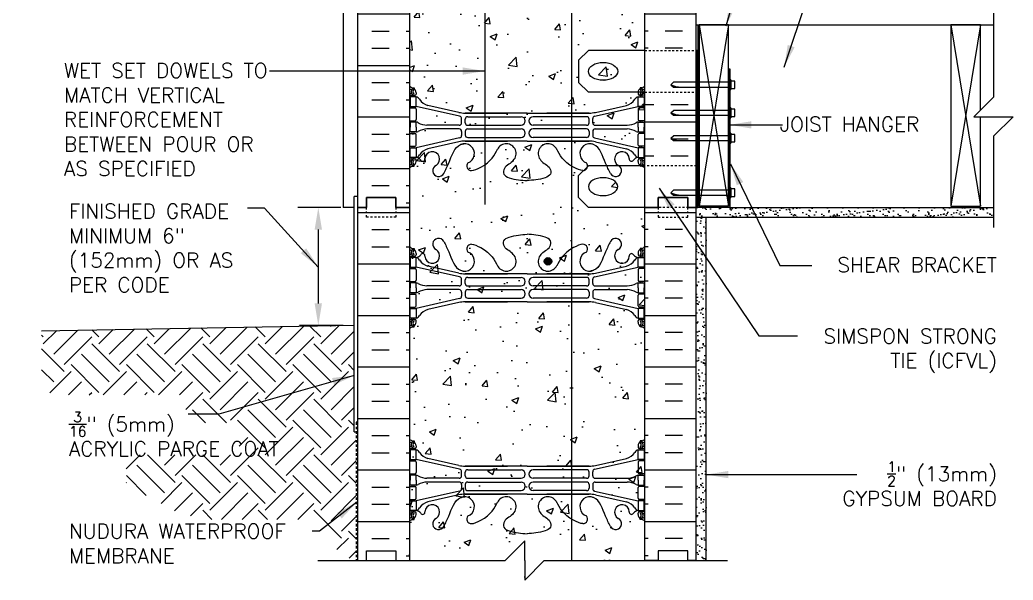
# Model space of a CAD drawing. Header units: inches. Extents: x 107.9 to 158.5, y -21.9 to 56.1.
# Drawn here: x 107.9 to 158.5, y 4.5 to 33.1 of the extents above; entities that cross this region are included whole.
import ezdxf
from ezdxf.enums import TextEntityAlignment as Align

# ---------------------------------------------------------------- set-up
doc = ezdxf.new("R2010")
doc.units = ezdxf.units.IN
doc.header["$LTSCALE"] = 0.5
doc.header["$MEASUREMENT"] = 0
doc.linetypes.add('DASHED2', pattern=[0.375, 0.25, -0.125])
doc.linetypes.add('HIDDEN2', pattern=[0.1875, 0.125, -0.0625])
for name, color, linetype in [('HATCH', 12, 'Continuous'), ('line25', 2, 'Continuous'), ('LINE3', 3, 'Continuous'), ('LINE50', 5, 'Continuous'), ('LINE9', 9, 'Continuous'), ('TEXT', 4, 'Continuous'), ('Web_Edge', 9, 'Continuous')]:
    doc.layers.add(name, color=color, linetype=linetype)
doc.styles.add('DIM', font='romans.shx', dxfattribs={"width": 0.7})
doc.styles.add('ROMANS', font='romans.shx', dxfattribs={"height": 1.125})
doc.dimstyles.new('ext_12', dxfattribs={"dimscale": 12, "dimtxt": 0.09375, "dimasz": 0.09375, "dimexe": 0.09375, "dimexo": 0.0625, "dimgap": 0.0625, "dimtad": 1, "dimdec": 1, "dimzin": 3, "dimdsep": 46, "dimlunit": 4, "dimtxsty": 'DIM', "dimcen": 0.09, "dimdle": 0.09375, "dimclrt": 4, "dimadec": 0, "dimazin": 0, "dimtfac": 1, "dimtdec": 1, "dimtmove": 2, "dimatfit": 3, "dimfxl": 1, "dimfrac": 2, "dimtolj": 1, "dimtzin": 0, "dimarcsym": 0})
pattern_1 = [(50, (14.6014, 3.5427), (3.5863, -0.31376), [0.375, -4.125]), (355, (14.6014, 3.5427), (-0.69376, 3.76096), [0.3, -3.3]), (100.4514, (14.9003, 3.5165), (2.89255, 3.4472), [0.3187, -3.50571]), (46.184, (14.6014, 4.5427), (5.3362, -0.8276), [0.5625, -6.1875]), (96.6356, (15.046, 4.4737), (4.67331, 4.8706), [0.47805, -5.25856]), (351.184, (14.6014, 4.5427), (4.6733, 4.8706), [0.45, -4.95]), (21, (15.1014, 4.2927), (2.984535, -2.013094), [0.375, -4.125]), (326, (15.1014, 4.2927), (1.21658, 3.62575), [0.3, -3.3]), (71.4514, (15.35, 4.125), (4.20111, 1.61265), [0.3187, -3.50571]), (37.5, (14.6014, 3.5427), (0.060799, 1.664469), [0, -3.26, 0, -3.35, 0, -3.3125]), (7.5, (14.6014, 3.5427), (1.315348, 1.972059), [0, -1.91, 0, -3.185, 0, -1.2625]), (327.5, (13.4864, 3.5427), (2.669112, -0.112774), [0, -1.25, 0, -3.9, 0, -5.175]), (317.5, (12.9864, 3.5427), (2.91593, 0.500525), [0, -1.625, 0, -2.59, 0, -3.675])]
pattern_2 = [(37.5, (85.0487, 4.25364), (-0.0157483, 0.481706), [0, -0.38, 0, -0.425, 0, -0.40625]), (7.5, (85.0487, 4.25364), (0.442444, 0.7055365), [0, -0.205, 0, -0.3425, 0, -0.13125]), (327.5, (84.7412, 4.25364), (0.7785355, 0.0014148), [0, -0.125, 0, -0.45, 0, -0.5875]), (317.5, (84.7412, 4.25364), (0.7515317, 0.219419), [0, -0.0625, 0, -0.295, 0, -0.3375])]

# ---------------------------------------------------------------- blocks, each defined once
blk = doc.blocks.new('12-inch Hinge Pin Web')
at = {"layer": 'Web_Edge'}
for p, q in [((349.823, 208.626), (349.901, 208.626)), ((349.969, 208.905), (350.059, 208.905)), ((350.059, 208.905), (350.059, 208.863)), ((350.169, 208.656), (350.169, 208.588)), ((361.477, 208.656), (361.477, 208.588)), ((361.677, 208.905), (361.587, 208.905)), ((361.587, 208.905), (361.587, 208.863)), ((361.823, 208.626), (361.746, 208.626)), ((349.823, 208.526), (350.107, 208.526)), ((349.969, 208.526), (349.969, 208.456)), ((350.059, 208.526), (350.059, 208.456)), ((361.823, 208.526), (361.54, 208.526)), ((361.587, 208.526), (361.587, 208.456)), ((361.677, 208.526), (361.677, 208.456)), ((349.823, 207.886), (350.107, 207.886)), ((349.969, 207.956), (349.969, 207.886)), ((350.059, 207.956), (350.059, 207.886)), ((352.382, 207.459), (350.164, 207.956)), ((350.169, 207.823), (350.169, 207.288)), ((352.339, 207.658), (350.758, 208.011)), ((352.666, 207.622), (354.823, 207.622)), ((355.823, 207.622), (352.666, 207.622)), ((355.823, 207.622), (358.981, 207.622)), ((358.981, 207.622), (356.823, 207.622)), ((359.265, 207.459), (361.482, 207.956)), ((359.308, 207.658), (360.889, 208.011)), ((361.477, 207.823), (361.477, 207.288)), ((361.823, 207.886), (361.54, 207.886)), ((361.587, 207.956), (361.587, 207.886)), ((361.677, 207.956), (361.677, 207.886)), ((349.823, 207.226), (350.107, 207.226)), ((349.969, 207.226), (349.969, 207.156)), ((350.059, 207.226), (350.059, 207.156)), ((352.48, 207.125), (352.48, 207.337)), ((352.667, 207.126), (352.667, 207.31)), ((352.792, 207.435), (355.511, 207.435)), ((358.855, 207.435), (356.135, 207.435)), ((358.98, 207.126), (358.98, 207.31)), ((359.167, 207.125), (359.167, 207.337)), ((361.823, 207.226), (361.54, 207.226)), ((361.587, 207.226), (361.587, 207.156)), ((361.677, 207.226), (361.677, 207.156)), ((349.969, 206.586), (349.969, 206.656)), ((350.059, 206.586), (350.059, 206.656)), ((352.355, 207), (350.717, 207)), ((352.355, 206.812), (350.717, 206.812)), ((352.48, 206.687), (352.48, 206.475)), ((352.667, 206.686), (352.667, 206.502)), ((352.792, 207.001), (355.511, 207.001)), ((352.792, 206.811), (355.511, 206.811)), ((358.855, 207.001), (356.135, 207.001)), ((358.855, 206.811), (356.135, 206.811)), ((358.98, 206.686), (358.98, 206.502)), ((359.167, 206.687), (359.167, 206.475)), ((359.292, 207), (360.93, 207)), ((359.292, 206.812), (360.93, 206.812)), ((361.587, 206.586), (361.587, 206.656)), ((361.677, 206.586), (361.677, 206.656)), ((349.823, 206.586), (350.107, 206.586)), ((352.382, 206.353), (350.164, 205.856)), ((350.169, 205.988), (350.169, 206.523)), ((352.339, 206.154), (350.758, 205.801)), ((352.666, 206.19), (354.823, 206.19)), ((355.823, 206.19), (352.666, 206.19)), ((352.792, 206.377), (355.511, 206.377)), ((355.823, 206.19), (358.981, 206.19)), ((358.855, 206.377), (356.135, 206.377)), ((358.981, 206.19), (356.823, 206.19)), ((359.265, 206.353), (361.482, 205.856)), ((359.308, 206.154), (360.889, 205.801)), ((361.477, 205.988), (361.477, 206.523)), ((361.823, 206.586), (361.54, 206.586)), ((349.823, 205.926), (350.107, 205.926)), ((349.969, 205.856), (349.969, 205.926)), ((350.059, 205.856), (350.059, 205.926)), ((361.823, 205.926), (361.54, 205.926)), ((361.587, 205.856), (361.587, 205.926)), ((361.677, 205.856), (361.677, 205.926)), ((349.823, 205.286), (350.107, 205.286)), ((349.823, 205.186), (349.901, 205.186)), ((349.969, 205.286), (349.969, 205.356)), ((350.059, 205.286), (350.059, 205.356)), ((350.169, 205.156), (350.169, 205.223)), ((361.477, 205.156), (361.477, 205.223)), ((361.823, 205.286), (361.54, 205.286)), ((361.587, 205.286), (361.587, 205.356)), ((361.677, 205.286), (361.677, 205.356)), ((361.823, 205.186), (361.746, 205.186)), ((349.969, 204.907), (350.059, 204.907)), ((350.059, 204.907), (350.059, 204.949)), ((361.587, 204.907), (361.587, 204.949)), ((361.677, 204.907), (361.587, 204.907)), ((349.969, 199.097), (350.059, 199.097)), ((350.059, 199.097), (350.059, 199.055)), ((361.677, 199.097), (361.587, 199.097)), ((361.587, 199.097), (361.587, 199.055)), ((349.823, 198.818), (349.901, 198.818)), ((349.823, 198.718), (350.107, 198.718)), ((349.969, 198.718), (349.969, 198.648)), ((350.059, 198.718), (350.059, 198.648)), ((350.169, 198.848), (350.169, 198.781)), ((361.477, 198.848), (361.477, 198.781)), ((361.823, 198.718), (361.54, 198.718)), ((361.587, 198.718), (361.587, 198.648)), ((361.677, 198.718), (361.677, 198.648)), ((361.823, 198.818), (361.746, 198.818)), ((349.823, 198.078), (350.107, 198.078)), ((349.969, 198.148), (349.969, 198.078)), ((350.059, 198.148), (350.059, 198.078)), ((352.382, 197.652), (350.164, 198.148)), ((350.169, 198.016), (350.169, 197.481)), ((352.339, 197.85), (350.758, 198.203)), ((359.265, 197.652), (361.482, 198.148)), ((359.308, 197.85), (360.889, 198.203)), ((361.477, 198.016), (361.477, 197.481)), ((361.823, 198.078), (361.54, 198.078)), ((361.587, 198.148), (361.587, 198.078)), ((361.677, 198.148), (361.677, 198.078)), ((352.48, 197.317), (352.48, 197.53)), ((352.666, 197.814), (354.823, 197.814)), ((355.823, 197.814), (352.666, 197.814)), ((352.667, 197.318), (352.667, 197.502)), ((352.792, 197.627), (355.511, 197.627)), ((355.823, 197.814), (358.981, 197.814)), ((358.855, 197.627), (356.135, 197.627)), ((358.981, 197.814), (356.823, 197.814)), ((358.98, 197.318), (358.98, 197.502)), ((359.167, 197.317), (359.167, 197.53)), ((349.823, 197.418), (350.107, 197.418)), ((349.969, 197.418), (349.969, 197.348)), ((350.059, 197.418), (350.059, 197.348)), ((352.355, 197.192), (350.717, 197.192)), ((352.355, 197.004), (350.717, 197.004)), ((352.792, 197.193), (355.511, 197.193)), ((352.792, 197.003), (355.511, 197.003)), ((358.855, 197.193), (356.135, 197.193)), ((358.855, 197.003), (356.135, 197.003)), ((359.292, 197.192), (360.93, 197.192)), ((359.292, 197.004), (360.93, 197.004)), ((361.823, 197.418), (361.54, 197.418)), ((361.587, 197.418), (361.587, 197.348)), ((361.677, 197.418), (361.677, 197.348)), ((349.823, 196.778), (350.107, 196.778)), ((349.969, 196.778), (349.969, 196.848)), ((350.059, 196.778), (350.059, 196.848)), ((352.382, 196.545), (350.164, 196.048)), ((350.169, 196.181), (350.169, 196.716)), ((352.48, 196.879), (352.48, 196.667)), ((352.667, 196.878), (352.667, 196.694)), ((352.792, 196.569), (355.511, 196.569)), ((358.855, 196.569), (356.135, 196.569)), ((358.98, 196.878), (358.98, 196.694)), ((359.167, 196.879), (359.167, 196.667)), ((359.265, 196.545), (361.482, 196.048)), ((361.477, 196.181), (361.477, 196.716)), ((361.823, 196.778), (361.54, 196.778)), ((361.587, 196.778), (361.587, 196.848)), ((361.677, 196.778), (361.677, 196.848)), ((349.823, 196.118), (350.107, 196.118)), ((349.969, 196.048), (349.969, 196.118)), ((350.059, 196.048), (350.059, 196.118)), ((352.339, 196.347), (350.758, 195.994)), ((352.666, 196.383), (354.823, 196.383)), ((355.823, 196.383), (352.666, 196.383)), ((355.823, 196.383), (358.981, 196.383)), ((358.981, 196.383), (356.823, 196.383)), ((359.308, 196.347), (360.889, 195.994)), ((361.823, 196.118), (361.54, 196.118)), ((361.587, 196.048), (361.587, 196.118)), ((361.677, 196.048), (361.677, 196.118)), ((349.823, 195.478), (350.107, 195.478)), ((349.969, 195.478), (349.969, 195.548)), ((350.059, 195.478), (350.059, 195.548)), ((361.823, 195.478), (361.54, 195.478)), ((361.587, 195.478), (361.587, 195.548)), ((361.677, 195.478), (361.677, 195.548)), ((349.823, 195.378), (349.901, 195.378)), ((349.969, 195.099), (350.059, 195.099)), ((350.059, 195.099), (350.059, 195.141)), ((350.169, 195.348), (350.169, 195.416)), ((361.477, 195.348), (361.477, 195.416)), ((361.587, 195.099), (361.587, 195.141)), ((361.677, 195.099), (361.587, 195.099)), ((361.823, 195.378), (361.746, 195.378))]:
    blk.add_line(p, q, dxfattribs=at)
for points in [[(349.864, 207.956), (350.164, 207.956), (350.164, 208.456), (349.864, 208.456)], [(361.782, 207.956), (361.482, 207.956), (361.482, 208.456), (361.782, 208.456)], [(349.864, 205.856), (350.164, 205.856), (350.164, 205.356), (349.864, 205.356)], [(361.782, 205.856), (361.482, 205.856), (361.482, 205.356), (361.782, 205.356)], [(349.864, 198.148), (350.164, 198.148), (350.164, 198.648), (349.864, 198.648)], [(361.782, 198.148), (361.482, 198.148), (361.482, 198.648), (361.782, 198.648)], [(349.864, 196.048), (350.164, 196.048), (350.164, 195.548), (349.864, 195.548)], [(361.782, 196.048), (361.482, 196.048), (361.482, 195.548), (361.782, 195.548)]]:
    blk.add_lwpolyline(points, close=True, dxfattribs=at)
for points in [[(350.164, 206.906), (350.164, 207.156), (349.864, 207.156), (349.864, 206.906)], [(361.482, 206.906), (361.482, 207.156), (361.782, 207.156), (361.782, 206.906)], [(350.164, 206.906), (350.164, 206.656), (349.864, 206.656), (349.864, 206.906)], [(361.482, 206.906), (361.482, 206.656), (361.782, 206.656), (361.782, 206.906)], [(350.164, 197.098), (350.164, 197.348), (349.864, 197.348), (349.864, 197.098)], [(350.164, 197.098), (350.164, 196.848), (349.864, 196.848), (349.864, 197.098)], [(361.482, 197.098), (361.482, 197.348), (361.782, 197.348), (361.782, 197.098)], [(361.482, 197.098), (361.482, 196.848), (361.782, 196.848), (361.782, 197.098)]]:
    blk.add_lwpolyline(points, dxfattribs=at)
for centre, radius, start, end in [((351.309, 209.126), 0.3, 27.597, 243.9425), ((360.337, 209.126), 0.3, 296.0575, 152.403), ((350.169, 209.363), 0.5, 226.2109, 250.5288), ((350.169, 209.363), 0.6, 234.7832, 245.0748), ((349.902, 208.646), 0.0196, 269.4032, 15.4901), ((350.163, 208.71), 0.25, 140.1145, 222.4609), ((349.907, 208.8), 0.021, 343.464, 63.9957), ((350.005, 208.841), 0.045, 321.448, 139.1879), ((349.919, 208.656), 0.25, 0, 70.5288), ((350.163, 208.71), 0.16, 140.0001, 222.4609), ((350.504, 208.537), 0.113, 347.8156, 154.0569), ((350.989, 208.532), 0.375, 182.9237, 59.8675), ((352.636, 208.254), 0.5, 246.2139, 71.7937), ((352.982, 208.879), 0.242, 90, 218.2327), ((359.011, 208.254), 0.5, 108.2063, 293.7861), ((358.665, 208.879), 0.242, 321.7673, 90), ((360.657, 208.532), 0.375, 120.1325, 357.0763), ((361.143, 208.537), 0.113, 25.9431, 192.1844), ((361.727, 208.656), 0.25, 109.4712, 180), ((361.641, 208.841), 0.045, 40.8121, 218.552), ((361.484, 208.71), 0.16, 317.5391, 39.9999), ((361.477, 209.363), 0.5, 289.4712, 313.7891), ((361.484, 208.71), 0.25, 317.5391, 39.8855), ((361.74, 208.8), 0.021, 116.0043, 196.536), ((361.745, 208.646), 0.0196, 164.5099, 270.5968), ((361.477, 209.363), 0.6, 294.9252, 305.2168), ((350.012, 208.572), 0.045, 222.4609, 42.4609), ((350.107, 208.588), 0.0625, 270, 0), ((350.127, 208.805), 0.352, 276.1291, 321.5331), ((350.042, 208.113), 0.364, 34.9775, 70.3387), ((350.965, 208.725), 0.743, 212.7919, 253.8107), ((354.761, 208.254), 0.5, 204.819, 44.1875), ((356.886, 208.254), 0.5, 135.8125, 335.181), ((360.682, 208.725), 0.743, 286.1893, 327.2081), ((361.52, 208.805), 0.352, 218.4669, 263.8709), ((361.605, 208.113), 0.364, 109.6613, 145.0225), ((361.54, 208.588), 0.0625, 180, 270), ((361.635, 208.572), 0.045, 137.5391, 317.5391), ((350.107, 207.823), 0.0625, 0, 90), ((352.666, 209.122), 1.5, 257.4135, 270), ((358.981, 209.122), 1.5, 270, 282.5865), ((361.54, 207.823), 0.0625, 90, 180), ((350.107, 207.288), 0.0625, 270, 0), ((350.16, 206.937), 0.219, 60.4937, 88.92), ((350.806, 208.167), 1.17, 242.6365, 265.6505), ((352.355, 207.125), 0.125, 270, 0), ((352.355, 207.337), 0.125, 0, 77.3767), ((352.792, 207.31), 0.125, 90, 180), ((352.792, 207.126), 0.125, 180, 270), ((355.511, 207.218), 0.217, 270, 90), ((356.135, 207.218), 0.217, 90, 270), ((358.855, 207.31), 0.125, 0, 90), ((358.855, 207.126), 0.125, 270, 360), ((359.292, 207.337), 0.125, 102.6233, 180), ((359.292, 207.125), 0.125, 180, 270), ((360.841, 208.167), 1.17, 274.3495, 297.3635), ((361.487, 206.937), 0.219, 91.08, 119.5063), ((361.54, 207.288), 0.0625, 180, 270), ((350.16, 206.875), 0.219, 271.08, 299.5063), ((350.806, 205.645), 1.17, 94.3495, 117.3635), ((352.355, 206.687), 0.125, 0, 90), ((352.792, 206.686), 0.125, 90, 180), ((355.511, 206.594), 0.217, 270, 90), ((356.135, 206.594), 0.217, 90, 270), ((358.855, 206.686), 0.125, 0, 90), ((359.292, 206.687), 0.125, 90, 180), ((360.841, 205.645), 1.17, 62.6365, 85.6505), ((361.487, 206.875), 0.219, 240.4937, 268.92), ((350.107, 206.523), 0.0625, 0, 90), ((352.666, 204.69), 1.5, 90, 102.5865), ((352.355, 206.475), 0.125, 282.6233, 0), ((352.792, 206.502), 0.125, 180, 270), ((358.855, 206.502), 0.125, 270, 0), ((358.981, 204.69), 1.5, 77.4135, 90), ((359.292, 206.475), 0.125, 180, 257.3767), ((361.54, 206.523), 0.0625, 90, 180), ((350.107, 205.988), 0.0625, 270, 0), ((350.965, 205.087), 0.743, 106.1893, 147.2081), ((360.682, 205.087), 0.743, 32.7919, 73.8107), ((361.54, 205.988), 0.0625, 180, 270), ((349.902, 205.166), 0.0196, 344.5099, 90.5968), ((350.163, 205.101), 0.25, 137.5391, 219.8855), ((350.012, 205.24), 0.045, 317.5391, 137.5391), ((350.163, 205.101), 0.16, 137.5391, 219.9999), ((349.919, 205.156), 0.25, 289.4712, 360), ((350.107, 205.223), 0.0625, 360, 90), ((350.042, 205.699), 0.364, 289.6613, 325.0225), ((361.605, 205.699), 0.364, 214.9775, 250.3387), ((361.54, 205.223), 0.0625, 90, 180), ((361.727, 205.156), 0.25, 180, 250.5288), ((361.635, 205.24), 0.045, 42.4609, 222.4609), ((361.484, 205.101), 0.16, 320.0001, 42.4609), ((361.484, 205.101), 0.25, 320.1145, 42.4609), ((361.745, 205.166), 0.0196, 89.4032, 195.4901), ((350.169, 204.449), 0.6, 114.9252, 125.2168), ((350.169, 204.449), 0.5, 109.4712, 133.7891), ((349.907, 205.012), 0.021, 296.0043, 16.536), ((350.005, 204.97), 0.045, 220.8121, 38.552), ((361.641, 204.97), 0.045, 141.448, 319.1879), ((361.477, 204.449), 0.5, 46.2109, 70.5288), ((361.74, 205.012), 0.021, 163.464, 243.9957), ((361.477, 204.449), 0.6, 54.7832, 65.0748), ((350.169, 199.555), 0.5, 226.2109, 250.5288), ((350.169, 199.555), 0.6, 234.7832, 245.0748), ((350.163, 198.903), 0.25, 140.1145, 222.4609), ((349.907, 198.992), 0.021, 343.464, 63.9957), ((350.005, 199.034), 0.045, 321.448, 139.1879), ((349.919, 198.848), 0.25, 0, 70.5288), ((350.163, 198.903), 0.16, 140.0001, 222.4609), ((361.727, 198.848), 0.25, 109.4712, 180), ((361.641, 199.034), 0.045, 40.8121, 218.552), ((361.484, 198.903), 0.16, 317.5391, 39.9999), ((361.477, 199.555), 0.5, 289.4712, 313.7891), ((361.484, 198.903), 0.25, 317.5391, 39.8855), ((361.74, 198.992), 0.021, 116.0043, 196.536), ((361.477, 199.555), 0.6, 294.9252, 305.2168), ((349.902, 198.838), 0.0196, 269.4032, 15.4901), ((350.012, 198.764), 0.045, 222.4609, 42.4609), ((350.107, 198.781), 0.0625, 270, 0), ((350.042, 198.306), 0.364, 34.9775, 70.3387), ((350.965, 198.917), 0.743, 212.7919, 253.8107), ((360.682, 198.917), 0.743, 286.1893, 327.2081), ((361.605, 198.306), 0.364, 109.6613, 145.0225), ((361.54, 198.781), 0.0625, 180, 270), ((361.635, 198.764), 0.045, 137.5391, 317.5391), ((361.745, 198.838), 0.0196, 164.5099, 270.5968), ((350.107, 198.016), 0.0625, 0, 90), ((361.54, 198.016), 0.0625, 90, 180), ((352.666, 199.314), 1.5, 257.4135, 270), ((352.355, 197.53), 0.125, 0, 77.3767), ((352.792, 197.502), 0.125, 90, 180), ((355.511, 197.41), 0.217, 270, 90), ((356.135, 197.41), 0.217, 90, 270), ((358.855, 197.502), 0.125, 0, 90), ((358.981, 199.314), 1.5, 270, 282.5865), ((359.292, 197.53), 0.125, 102.6233, 180), ((350.107, 197.481), 0.0625, 270, 0), ((350.16, 197.13), 0.219, 60.4937, 88.92), ((350.806, 198.359), 1.17, 242.6365, 265.6505), ((350.806, 195.837), 1.17, 94.3495, 117.3635), ((352.355, 197.317), 0.125, 270, 0), ((352.355, 196.879), 0.125, 0, 90), ((352.792, 197.318), 0.125, 180, 270), ((352.792, 196.878), 0.125, 90, 180), ((355.511, 196.786), 0.217, 270, 90), ((356.135, 196.786), 0.217, 90, 270), ((358.855, 197.318), 0.125, 270, 360), ((358.855, 196.878), 0.125, 0, 90), ((359.292, 197.317), 0.125, 180, 270), ((359.292, 196.879), 0.125, 90, 180), ((360.841, 198.359), 1.17, 274.3495, 297.3635), ((360.841, 195.837), 1.17, 62.6365, 85.6505), ((361.487, 197.13), 0.219, 91.08, 119.5063), ((361.54, 197.481), 0.0625, 180, 270), ((350.107, 196.716), 0.0625, 0, 90), ((350.16, 197.067), 0.219, 271.08, 299.5063), ((352.355, 196.667), 0.125, 282.6233, 0), ((352.792, 196.694), 0.125, 180, 270), ((358.855, 196.694), 0.125, 270, 0), ((359.292, 196.667), 0.125, 180, 257.3767), ((361.487, 197.067), 0.219, 240.4937, 268.92), ((361.54, 196.716), 0.0625, 90, 180), ((350.107, 196.181), 0.0625, 270, 0), ((350.965, 195.28), 0.743, 106.1893, 147.2081), ((352.666, 194.883), 1.5, 90, 102.5865), ((352.636, 195.75), 0.5, 288.2063, 113.7861), ((354.761, 195.75), 0.5, 315.8125, 155.181), ((356.886, 195.75), 0.5, 24.819, 224.1875), ((359.011, 195.75), 0.5, 66.2139, 251.7937), ((358.981, 194.883), 1.5, 77.4135, 90), ((360.682, 195.28), 0.743, 32.7919, 73.8107), ((361.54, 196.181), 0.0625, 180, 270), ((350.163, 195.294), 0.25, 137.5391, 219.8855), ((350.012, 195.432), 0.045, 317.5391, 137.5391), ((350.107, 195.416), 0.0625, 360, 90), ((350.042, 195.891), 0.364, 289.6613, 325.0225), ((350.127, 195.199), 0.352, 38.4669, 83.8709), ((350.504, 195.467), 0.113, 205.9431, 12.1844), ((350.989, 195.472), 0.375, 300.1325, 177.0763), ((360.657, 195.472), 0.375, 2.9237, 239.8675), ((361.143, 195.467), 0.113, 167.8156, 334.0569), ((361.52, 195.199), 0.352, 96.1291, 141.5331), ((361.605, 195.891), 0.364, 214.9775, 250.3387), ((361.54, 195.416), 0.0625, 90, 180), ((361.635, 195.432), 0.045, 42.4609, 222.4609), ((361.484, 195.294), 0.25, 320.1145, 42.4609), ((350.169, 194.641), 0.6, 114.9252, 125.2168), ((350.169, 194.641), 0.5, 109.4712, 133.7891), ((349.902, 195.359), 0.0196, 344.5099, 90.5968), ((349.907, 195.204), 0.021, 296.0043, 16.536), ((350.005, 195.163), 0.045, 220.8121, 38.552), ((350.163, 195.294), 0.16, 137.5391, 219.9999), ((349.919, 195.348), 0.25, 289.4712, 360), ((351.309, 194.878), 0.3, 116.0575, 332.403), ((352.982, 195.125), 0.242, 141.7673, 270), ((358.665, 195.125), 0.242, 270, 38.2327), ((360.337, 194.878), 0.3, 207.597, 63.9425), ((361.727, 195.348), 0.25, 180, 250.5288), ((361.641, 195.163), 0.045, 141.448, 319.1879), ((361.484, 195.294), 0.16, 320.0001, 42.4609), ((361.477, 194.641), 0.5, 46.2109, 70.5288), ((361.74, 195.204), 0.021, 163.464, 243.9957), ((361.745, 195.359), 0.0196, 89.4032, 195.4901), ((361.477, 194.641), 0.6, 54.7832, 65.0748)]:
    blk.add_arc(centre, radius, start, end, dxfattribs=at)
for points, knots in [([(355.119, 208.603), (355.012, 208.766), (354.652, 208.856), (354.575, 209.352), (355.123, 209.588), (355.527, 209.616), (355.823, 209.637)], [0.229407, 0.229407, 0.229407, 0.229407, 0.844432, 1.128849, 1.464331, 2.389004, 2.389004, 2.389004, 2.389004]), ([(356.527, 208.603), (356.635, 208.766), (356.995, 208.856), (357.072, 209.352), (356.524, 209.588), (356.12, 209.616), (355.823, 209.637)], [0.229407, 0.229407, 0.229407, 0.229407, 0.844432, 1.128849, 1.464331, 2.389004, 2.389004, 2.389004, 2.389004]), ([(351.575, 209.265), (351.661, 209.098), (351.914, 208.608), (352.128, 207.859), (352.538, 207.764), (352.595, 207.756)], [0, 0, 0, 0, 0.579211, 1.703896, 1.875321, 1.875321, 1.875321, 1.875321]), ([(360.072, 209.265), (359.986, 209.098), (359.733, 208.608), (359.519, 207.859), (359.109, 207.764), (359.052, 207.756)], [0, 0, 0, 0, 0.579211, 1.703896, 1.875321, 1.875321, 1.875321, 1.875321]), ([(352.982, 209.121), (353.103, 209.123), (353.937, 208.766), (354.176, 208.309), (354.317, 208.026)], [0.038125, 0.038125, 0.038125, 0.038125, 0.320663, 1.258119, 1.258119, 1.258119, 1.258119]), ([(358.665, 209.121), (358.544, 209.123), (357.71, 208.766), (357.471, 208.309), (357.33, 208.026)], [0.038125, 0.038125, 0.038125, 0.038125, 0.320663, 1.258119, 1.258119, 1.258119, 1.258119]), ([(351.575, 194.739), (351.661, 194.906), (351.914, 195.396), (352.128, 196.145), (352.538, 196.24), (352.595, 196.248)], [0, 0, 0, 0, 0.579211, 1.703896, 1.875321, 1.875321, 1.875321, 1.875321]), ([(352.982, 194.883), (353.103, 194.881), (353.937, 195.239), (354.176, 195.695), (354.317, 195.979)], [0.038125, 0.038125, 0.038125, 0.038125, 0.320663, 1.258119, 1.258119, 1.258119, 1.258119]), ([(358.665, 194.883), (358.544, 194.881), (357.71, 195.239), (357.471, 195.695), (357.33, 195.979)], [0.038125, 0.038125, 0.038125, 0.038125, 0.320663, 1.258119, 1.258119, 1.258119, 1.258119]), ([(360.072, 194.739), (359.986, 194.906), (359.733, 195.396), (359.519, 196.145), (359.109, 196.24), (359.052, 196.248)], [0, 0, 0, 0, 0.579211, 1.703896, 1.875321, 1.875321, 1.875321, 1.875321]), ([(355.119, 195.401), (355.012, 195.238), (354.652, 195.148), (354.575, 194.652), (355.123, 194.416), (355.527, 194.388), (355.823, 194.367)], [0.229407, 0.229407, 0.229407, 0.229407, 0.844432, 1.128849, 1.464331, 2.389004, 2.389004, 2.389004, 2.389004]), ([(356.527, 195.401), (356.635, 195.238), (356.995, 195.148), (357.072, 194.652), (356.524, 194.416), (356.12, 194.388), (355.823, 194.367)], [0.229407, 0.229407, 0.229407, 0.229407, 0.844432, 1.128849, 1.464331, 2.389004, 2.389004, 2.389004, 2.389004])]:
    blk.add_open_spline(points, degree=3, knots=knots, dxfattribs=at)
for points in [[(352.667, 207.131), (352.667, 207.305)], [(358.98, 207.131), (358.98, 207.305)], [(352.667, 206.681), (352.667, 206.507)], [(358.98, 206.681), (358.98, 206.507)], [(352.667, 197.323), (352.667, 197.497)], [(358.98, 197.323), (358.98, 197.497)], [(352.667, 196.873), (352.667, 196.699)], [(358.98, 196.873), (358.98, 196.699)]]:
    blk.add_open_spline(points, degree=1, dxfattribs=at)

msp = doc.modelspace()

# ---------------------------------------------------------------- hatches: boundary and pattern name
at = {"layer": 'HATCH'}
h = msp.add_hatch(dxfattribs=at)
h.set_pattern_fill('AR-CONC', color=256, scale=0.5, style=0)
h.paths.add_polyline_path([(137.631, 37.919, -1), (137.256, 37.919, -1)], flags=16)
h.paths.add_polyline_path([(135.07, 19.908, -1), (134.695, 19.908, -1)], flags=16)
h.paths.add_polyline_path([(132.6, 50.508), (127.725, 50.508), (127.725, 5.508), (132.6, 5.508), (133.6, 6.508), (133.6, 4.508), (134.6, 5.508), (139.725, 5.508), (139.725, 23.508), (136.85, 23.508), (136.35, 24.008), (136.35, 25.133), (136.85, 25.633), (139.725, 25.633), (139.725, 29.383), (136.85, 29.383), (136.35, 29.883), (136.35, 31.008), (136.85, 31.508), (139.725, 31.508), (139.725, 50.508), (134.6, 50.508), (133.6, 49.508), (133.6, 51.508)])
h = msp.add_hatch(dxfattribs=at)
h.set_pattern_fill('INSUL', color=256, scale=7, style=0)
h.set_pattern_definition([(0, (-2798.437, -373.5017), (0, 2.625), []), (0, (-2798.437, -372.6267), (0, 2.625), [0.875, -0.875]), (0, (-2798.437, -371.7517), (0, 2.625), [0.875, -0.875])])
h.paths.add_polyline_path([(125.1, 23.508), (125.537, 23.508), (125.537, 24.008), (127.037, 24.008), (127.037, 23.508), (127.725, 23.508), (127.725, 41.508), (127.037, 41.508), (127.037, 42.008), (125.537, 42.008), (125.537, 41.508), (125.1, 41.508)])
h = msp.add_hatch(dxfattribs=at)
h.set_pattern_fill('INSUL', color=256, scale=7, style=0)
h.set_pattern_definition([(180, (3065.8863, -373.5017), (0, 2.625), []), (180, (3065.8863, -372.6267), (0, 2.625), [0.875, -0.875]), (180, (3065.8863, -371.7517), (0, 2.625), [0.875, -0.875])])
h.paths.add_polyline_path([(139.725, 31.508), (142.35, 31.508), (142.35, 41.508), (141.912, 41.508), (141.912, 42.008), (140.412, 42.008), (140.412, 41.508), (139.725, 41.508)])
h = msp.add_hatch(dxfattribs=at)
h.set_pattern_fill('AR-CONC', color=256, scale=0.5, style=0)
h.set_pattern_definition(pattern_1)
edge = h.paths.add_edge_path(flags=17)
edge.add_ellipse((137.595, 30.445), major_axis=(-0.746, 0), ratio=0.610344, start_angle=0, end_angle=360)
h = msp.add_hatch(dxfattribs=at)
h.set_pattern_fill('INSUL', color=256, scale=7, style=0)
h.set_pattern_definition([(0, (85.0487, 4.2536), (0, 2.625), []), (0, (85.0487, 5.1286), (0, 2.625), [0.875, -0.875]), (0, (85.0487, 6.0036), (0, 2.625), [0.875, -0.875])])
h.paths.add_polyline_path([(142.35, 29.383), (139.725, 29.383), (139.725, 25.633), (142.35, 25.633)])
h = msp.add_hatch(dxfattribs=at)
h.set_pattern_fill('AR-CONC', color=256, scale=0.5, style=0)
h.set_pattern_definition(pattern_1)
edge = h.paths.add_edge_path(flags=17)
edge.add_ellipse((137.595, 24.57), major_axis=(-0.746, 0), ratio=0.610344, start_angle=0, end_angle=360, ccw=False)
h = msp.add_hatch(dxfattribs=at)
h.set_pattern_fill('INSUL', color=256, scale=7, style=0)
h.set_pattern_definition([(0, (-2798.437, -391.5017), (0, 2.625), []), (0, (-2798.437, -390.6267), (0, 2.625), [0.875, -0.875]), (0, (-2798.437, -389.7517), (0, 2.625), [0.875, -0.875])])
h.paths.add_polyline_path([(125.1, 5.508), (125.537, 5.508), (125.537, 6.008), (127.037, 6.008), (127.037, 5.508), (127.725, 5.508), (127.725, 23.508), (127.037, 23.508), (127.037, 24.008), (125.537, 24.008), (125.537, 23.508), (125.1, 23.508)])
h = msp.add_hatch(dxfattribs=at)
h.set_pattern_fill('INSUL', color=256, scale=7, style=0)
h.set_pattern_definition([(180, (3065.8863, -391.5017), (0, 2.625), []), (180, (3065.8863, -390.6267), (0, 2.625), [0.875, -0.875]), (180, (3065.8863, -389.7517), (0, 2.625), [0.875, -0.875])])
h.paths.add_polyline_path([(142.35, 5.508), (141.912, 5.508), (141.912, 6.008), (140.412, 6.008), (140.412, 5.508), (139.725, 5.508), (139.725, 23.508), (140.412, 23.508), (140.412, 24.008), (141.912, 24.008), (141.912, 23.508), (142.35, 23.508)])
h = msp.add_hatch(dxfattribs=at)
h.set_pattern_fill('AR-SAND', color=256, scale=0.25, style=0)
h.set_pattern_definition(pattern_2)
h.paths.add_polyline_path([(157.501, 23.008), (157.501, 23.508), (144.055, 23.508), (142.43, 23.508), (142.35, 23.508), (142.35, 23.008)])
h = msp.add_hatch(dxfattribs=at)
h.set_pattern_fill('AR-SAND', color=256, scale=0.25, style=0)
h.set_pattern_definition(pattern_2)
h.paths.add_polyline_path([(142.85, 23.008), (142.35, 23.008), (142.35, 5.508), (142.85, 5.508)])
h = msp.add_hatch(dxfattribs=at)
h.set_pattern_fill('EARTH', color=256, scale=8, angle=45, style=0)
h.set_pattern_definition([(45, (25.2636, -94.8169), (2e-16, 2.828427), [2, -2]), (45, (24.7333, -94.2865), (2e-16, 2.828427), [2, -2]), (45, (24.203, -93.7562), (2e-16, 2.828427), [2, -2]), (135, (24.203, -93.4026), (-2.828427, 4e-16), [2, -2]), (135, (24.7333, -92.8723), (-2.828427, 4e-16), [2, -2]), (135, (25.2636, -92.342), (-2.828427, 4e-16), [2, -2])])
h.paths.add_polyline_path([(107.875, 15.317), (107.875, 15.317), (107.864, 15.325)])
h.paths.add_polyline_path([(108.964, 17.225), (108.964, 14.441), (108.975, 14.431), (109.003, 14.407), (109.03, 14.383), (109.057, 14.358), (109.084, 14.334), (109.112, 14.309), (109.139, 14.284), (109.166, 14.26), (109.193, 14.235), (109.22, 14.21), (109.246, 14.185), (109.273, 14.16), (109.3, 14.135), (109.327, 14.11), (109.353, 14.085), (109.38, 14.059), (109.406, 14.034), (109.433, 14.008), (109.459, 13.983), (109.485, 13.957), (109.493, 13.95), (116.322, 13.95), (116.322, 12.522), (119.042, 12.522), (119.042, 10.89), (113.284, 10.89), (113.284, 9.391), (115.982, 7.912), (116.017, 7.905), (116.052, 7.897), (116.088, 7.89), (116.123, 7.882), (116.158, 7.875), (116.193, 7.867), (116.228, 7.86), (116.264, 7.852), (116.299, 7.844), (116.334, 7.837), (116.369, 7.829), (116.404, 7.822), (116.439, 7.814), (116.474, 7.806), (116.508, 7.799), (116.543, 7.791), (116.578, 7.783), (116.613, 7.776), (116.647, 7.768), (116.682, 7.76), (116.717, 7.752), (116.751, 7.745), (116.786, 7.737), (116.821, 7.729), (116.855, 7.721), (116.889, 7.714), (116.924, 7.706), (116.958, 7.698), (116.993, 7.69), (117.027, 7.682), (117.061, 7.674), (117.095, 7.667), (117.13, 7.659), (117.164, 7.651), (117.198, 7.643), (117.232, 7.635), (117.266, 7.627), (117.3, 7.619), (117.334, 7.611), (117.368, 7.603), (117.371, 7.603), (122.76, 7.603), (123.635, 6.334), (124.841, 5.508), (125.006, 5.508), (125.006, 12.063), (124.912, 12.063), (124.912, 17.503)])
at = {"layer": 'LINE3'}
msp.add_hatch(color=256, dxfattribs=at).paths.add_polyline_path([(134.6, 20.76, 1), (134.975, 20.76, 1)])

# ---------------------------------------------------------------- linework, layer by layer
at = {"layer": 'HATCH'}
for p, q in [((142.492, 32.82), (143.992, 23.57)), ((143.992, 32.82), (142.492, 23.57)), ((155.329, 32.82), (156.829, 23.57)), ((156.829, 32.82), (155.329, 23.57))]:
    msp.add_line(p, q, dxfattribs=at)
at = {"layer": 'line25'}
for p, q in [((127.725, 41.508), (127.725, 23.508)), ((139.725, 17.883), (139.725, 41.508)), ((142.35, 32.82), (157.501, 32.82)), ((143.992, 30.57), (143.992, 23.57)), ((127.725, 23.508), (127.725, 5.508)), ((143.992, 23.57), (142.492, 23.57)), ((144.055, 23.508), (157.501, 23.508)), ((144.055, 23.508), (145.367, 23.508)), ((139.725, 5.508), (139.725, 17.883))]:
    msp.add_line(p, q, dxfattribs=at)
at = {"layer": 'line25', "color": 9}
for p, q in [((141.055, 29.762), (141.18, 29.887)), ((144.117, 30.012), (144.055, 30.012)), ((144.055, 30.012), (144.055, 29.512)), ((144.117, 30.012), (144.117, 29.512)), ((144.305, 29.949), (144.117, 29.949)), ((144.305, 29.574), (144.305, 29.949)), ((141.055, 29.762), (141.18, 29.637)), ((144.055, 29.512), (144.117, 29.512)), ((144.117, 29.574), (144.305, 29.574)), ((141.055, 28.333), (141.18, 28.458)), ((144.117, 28.583), (144.055, 28.583)), ((144.055, 28.583), (144.055, 28.083)), ((144.117, 28.583), (144.117, 28.083)), ((144.305, 28.521), (144.117, 28.521)), ((144.305, 28.146), (144.305, 28.521)), ((141.055, 28.333), (141.18, 28.208)), ((144.055, 28.083), (144.117, 28.083)), ((144.117, 28.146), (144.305, 28.146)), ((141.055, 27.039), (141.18, 27.164)), ((141.055, 27.039), (141.18, 26.914)), ((144.117, 27.289), (144.055, 27.289)), ((144.055, 27.289), (144.055, 26.789)), ((144.117, 27.289), (144.117, 26.789)), ((144.305, 27.227), (144.117, 27.227)), ((144.117, 26.852), (144.305, 26.852)), ((144.305, 26.852), (144.305, 27.227)), ((144.055, 26.789), (144.117, 26.789)), ((141.055, 24.26), (141.18, 24.385)), ((144.117, 24.51), (144.055, 24.51)), ((144.055, 24.51), (144.055, 24.01)), ((144.117, 24.51), (144.117, 24.01)), ((144.305, 24.448), (144.117, 24.448)), ((144.305, 24.073), (144.305, 24.448)), ((141.055, 24.26), (141.18, 24.135)), ((144.055, 24.01), (144.117, 24.01)), ((144.117, 24.073), (144.305, 24.073))]:
    msp.add_line(p, q, dxfattribs=at)
at = {"layer": 'line25'}
msp.add_lwpolyline([(142.492, 23.57), (143.992, 23.57), (143.992, 32.82), (142.492, 32.82)], close=True, dxfattribs=at)
for points in [[(156.829, 28.461), (156.829, 32.82), (155.329, 32.82), (155.329, 28.31)], [(155.329, 28.31), (155.329, 23.57), (156.829, 23.57), (156.829, 28.133)]]:
    msp.add_lwpolyline(points, dxfattribs=at)
at = {"layer": 'line25', "color": 9}
for points in [[(141.18, 29.637), (144.055, 29.637), (144.055, 29.887), (141.18, 29.887)], [(141.18, 28.208), (144.055, 28.208), (144.055, 28.458), (141.18, 28.458)], [(141.18, 26.914), (144.055, 26.914), (144.055, 27.164), (141.18, 27.164)], [(141.18, 24.135), (144.055, 24.135), (144.055, 24.385), (141.18, 24.385)]]:
    msp.add_lwpolyline(points, dxfattribs=at)
for points in [[(141.055, 29.762), (141.253, 29.684), (141.623, 29.637)], [(141.055, 28.333), (141.253, 28.256), (141.623, 28.208)], [(141.055, 27.039), (141.253, 26.962), (141.623, 26.914)], [(141.055, 24.26), (141.253, 24.183), (141.623, 24.135)]]:
    msp.add_spline(points, degree=3, dxfattribs=at)
at = {"layer": 'LINE3'}
msp.add_line((131.569, 50.508), (131.569, 23.652), dxfattribs=at)
msp.add_lwpolyline([(135.985, 40.026), (135.985, 31.508), (135.985, 29.383), (135.985, 5.508)], dxfattribs=at)
msp.add_circle((134.787, 20.76), 0.188, dxfattribs=at)
at = {"layer": 'LINE50'}
for p, q in [((125.1, 23.508), (125.1, 41.508)), ((142.35, 23.508), (142.35, 41.508)), ((125.1, 5.508), (125.1, 23.508)), ((142.35, 5.508), (142.35, 23.508)), ((108.964, 17.225), (124.912, 17.503))]:
    msp.add_line(p, q, dxfattribs=at)
for points in [[(127.725, 23.508), (127.037, 23.508), (127.037, 24.008), (125.537, 24.008), (125.537, 23.508), (125.1, 23.508)], [(125.1, 23.508), (125.537, 23.508), (125.537, 24.008), (127.037, 24.008), (127.037, 23.508), (127.725, 23.508)], [(139.725, 23.508), (140.412, 23.508), (140.412, 24.008), (141.912, 24.008), (141.912, 23.508), (142.35, 23.508)], [(142.35, 23.508), (141.912, 23.508), (141.912, 24.008), (140.412, 24.008), (140.412, 23.508), (139.725, 23.508)], [(125.1, 5.508), (125.537, 5.508), (125.537, 6.008), (127.037, 6.008), (127.037, 5.508), (127.725, 5.508)], [(142.35, 5.508), (141.912, 5.508), (141.912, 6.008), (140.412, 6.008), (140.412, 5.508), (139.725, 5.508)]]:
    msp.add_lwpolyline(points, dxfattribs=at)
at = {"layer": 'LINE9'}
for p, q in [((124.35, 50.508), (124.35, 23.508)), ((142.43, 32.82), (142.43, 23.508)), ((136.85, 31.508), (136.35, 31.008)), ((139.725, 31.508), (136.85, 31.508)), ((143.992, 30.57), (144.055, 30.57)), ((144.055, 30.57), (144.055, 23.508)), ((136.85, 29.383), (136.35, 29.883)), ((139.725, 29.383), (136.85, 29.383)), ((136.85, 25.633), (136.35, 25.133)), ((139.725, 25.633), (136.85, 25.633)), ((124.912, 12.067), (124.912, 24.067)), ((125.1, 24.067), (124.912, 24.067)), ((136.85, 23.508), (136.35, 24.008)), ((124.912, 23.508), (124.35, 23.508)), ((139.725, 23.508), (136.85, 23.508)), ((144.055, 23.508), (142.43, 23.508)), ((142.35, 23.008), (157.501, 23.008)), ((142.85, 5.508), (142.85, 23.008)), ((124.912, 12.067), (125.1, 12.067)), ((133.6, 6.508), (132.6, 5.508)), ((133.6, 5.508), (133.6, 6.508)), ((123.053, 5.508), (132.6, 5.508)), ((133.6, 4.508), (134.6, 5.508)), ((133.6, 5.508), (133.6, 4.508)), ((134.6, 5.508), (143.934, 5.508))]:
    msp.add_line(p, q, dxfattribs=at)
at = {"layer": 'LINE9', "linetype": 'HIDDEN2'}
for p, q in [((139.725, 31.508), (142.35, 31.508)), ((139.725, 29.383), (142.35, 29.383)), ((142.35, 25.633), (139.725, 25.633)), ((142.35, 23.508), (139.725, 23.508))]:
    msp.add_line(p, q, dxfattribs=at)
at = {"layer": 'LINE9', "linetype": 'DASHED2'}
for q in [(125.1, 12.643), (125.006, 5.508)]:
    msp.add_line((125.006, 12.549), q, dxfattribs=at)
at = {"layer": 'LINE9'}
for points in [[(157.501, 34.258), (157.501, 31.89)], [(157.501, 32.82), (157.501, 29.133), (156.501, 28.133), (158.501, 28.133), (157.501, 27.133), (157.501, 22.479)], [(136.35, 31.008), (136.35, 29.883)], [(136.35, 24.008), (136.35, 25.133)]]:
    msp.add_lwpolyline(points, dxfattribs=at)
msp.add_lwpolyline([(142.35, 23.508), (142.43, 23.508), (142.43, 31.508), (142.35, 31.508)], close=True, dxfattribs=at)
at = {"layer": 'LINE9', "linetype": 'DASHED2', "ltscale": 0.15}
for points in [[(127.037, 23.508), (127.037, 23.508), (127.037, 23.008), (125.537, 23.008), (125.537, 23.508), (125.537, 23.508)], [(140.412, 23.508), (140.412, 23.508), (140.412, 23.008), (141.912, 23.008), (141.912, 23.508), (141.912, 23.508)]]:
    msp.add_lwpolyline(points, dxfattribs=at)
at = {"layer": 'LINE9'}
msp.add_ellipse((137.595, 30.445), major_axis=(-0.746, 0), ratio=0.610344, dxfattribs=at)
at = {"layer": 'LINE9', "extrusion": (0, 0, -1)}
msp.add_ellipse((137.595, 24.57), major_axis=(-0.746, 0), ratio=0.610344, dxfattribs=at)
at = {"layer": 'TEXT'}
for p, q in [((124.225, 23.508), (122.04, 23.508)), ((123.079, 22.383), (123.079, 18.619)), ((124.349, 17.494), (122.119, 17.494))]:
    msp.add_line(p, q, dxfattribs=at)
for points in [[(122.891, 22.383), (123.266, 22.383), (123.079, 23.508)], [(122.89, 18.619), (123.265, 18.619), (123.078, 17.494)]]:
    msp.add_solid(points, dxfattribs=at)
at = {"layer": 'Web_Edge'}
msp.add_arc((136.725, 32.051), 2.25, 293.7082, 295.0796, dxfattribs=at)

# ---------------------------------------------------------------- block references
for p in [(-222.099, -169.494), (-222.099, -187.494)]:
    msp.add_blockref('12-inch Hinge Pin Web', p, dxfattribs=at)

# ---------------------------------------------------------------- texts
at = {"layer": 'TEXT', "style": 'ROMANS'}
msp.add_text(' JOIST HANGER', height=0.75, dxfattribs=at).set_placement((146.099, 27.748), align=Align.MIDDLE_LEFT)
at = {"layer": 'TEXT', "char_height": 0.75, "style": 'ROMANS'}
for s, insert, width, attachment_point in [('WET SET DOWELS TO MATCH VERTICAL REINFORCEMENT BETWEEN POUR OR AS SPECIFIED', (110.109, 27.988), 11.74859, 4), ('FINISHED GRADE MINIMUM 6" (152mm) OR AS PER CODE', (110.359, 21.44), 10.75183, 4), ('SHEAR BRACKET', (157.671, 20.586), 11.43486, 6), ('SIMSPON STRONG TIE (ICFVL)', (157.671, 16.199), 10.60311, 6), ('\\A1;{\\H0.7x;\\S3/16;}" (5mm) \\PACRYLIC PARGE COAT', (110.359, 11.959), 11.74859, 4), ('\\A1;{\\H0.7x;\\S1/2;}" (13mm) GYPSUM BOARD', (157.671, 9.428), 9.86679, 6), ('\\A1;NUDURA WATERPROOF MEMBRANE', (110.359, 6.377), 12.78313, 4)]:
    msp.add_mtext(s, dxfattribs=dict(at, insert=insert, width=width, attachment_point=attachment_point))

# ---------------------------------------------------------------- leaders
at = {"layer": 'TEXT'}
for points, override in [([(143.867, 32.758), (146.812, 42.637), (151.23, 42.637)], {"dimtad": 0}), ([(146.83, 30.667), (148.351, 35.229), (149.749, 35.229)], {"dimtad": 0}), ([(131.569, 30.461), (120.586, 30.461)], {"dimtad": 0}), ([(144.033, 27.717), (146.743, 27.717)], {"dimgap": 0.0625, "dimtad": 0}), ([(144.086, 25.732), (146.61, 20.543), (148.238, 20.543)], {"dimgap": 0.0625, "dimtad": 0}), ([(140.457, 24.485), (145.541, 16.969), (147.509, 16.969)], {"dimgap": 0.0625, "dimtad": 0}), ([(124.912, 14.944), (118, 12.975), (116.437, 12.975)], {"dimgap": 0.0625, "dimtad": 0}), ([(142.85, 9.888), (150.524, 9.888)], {"dimgap": 0.0625, "dimtad": 0}), ([(125.045, 8.489), (123.146, 7.01), (122.758, 7.01)], {"dimgap": 0.0625, "dimtad": 0})]:
    msp.add_leader(points, dimstyle='ext_12', override=override, dxfattribs=at)
msp.add_leader([(123.079, 20.469), (120.337, 23.478), (119.476, 23.478)], dimstyle='ext_12', dxfattribs=at)

doc.saveas('drawing.dxf')
